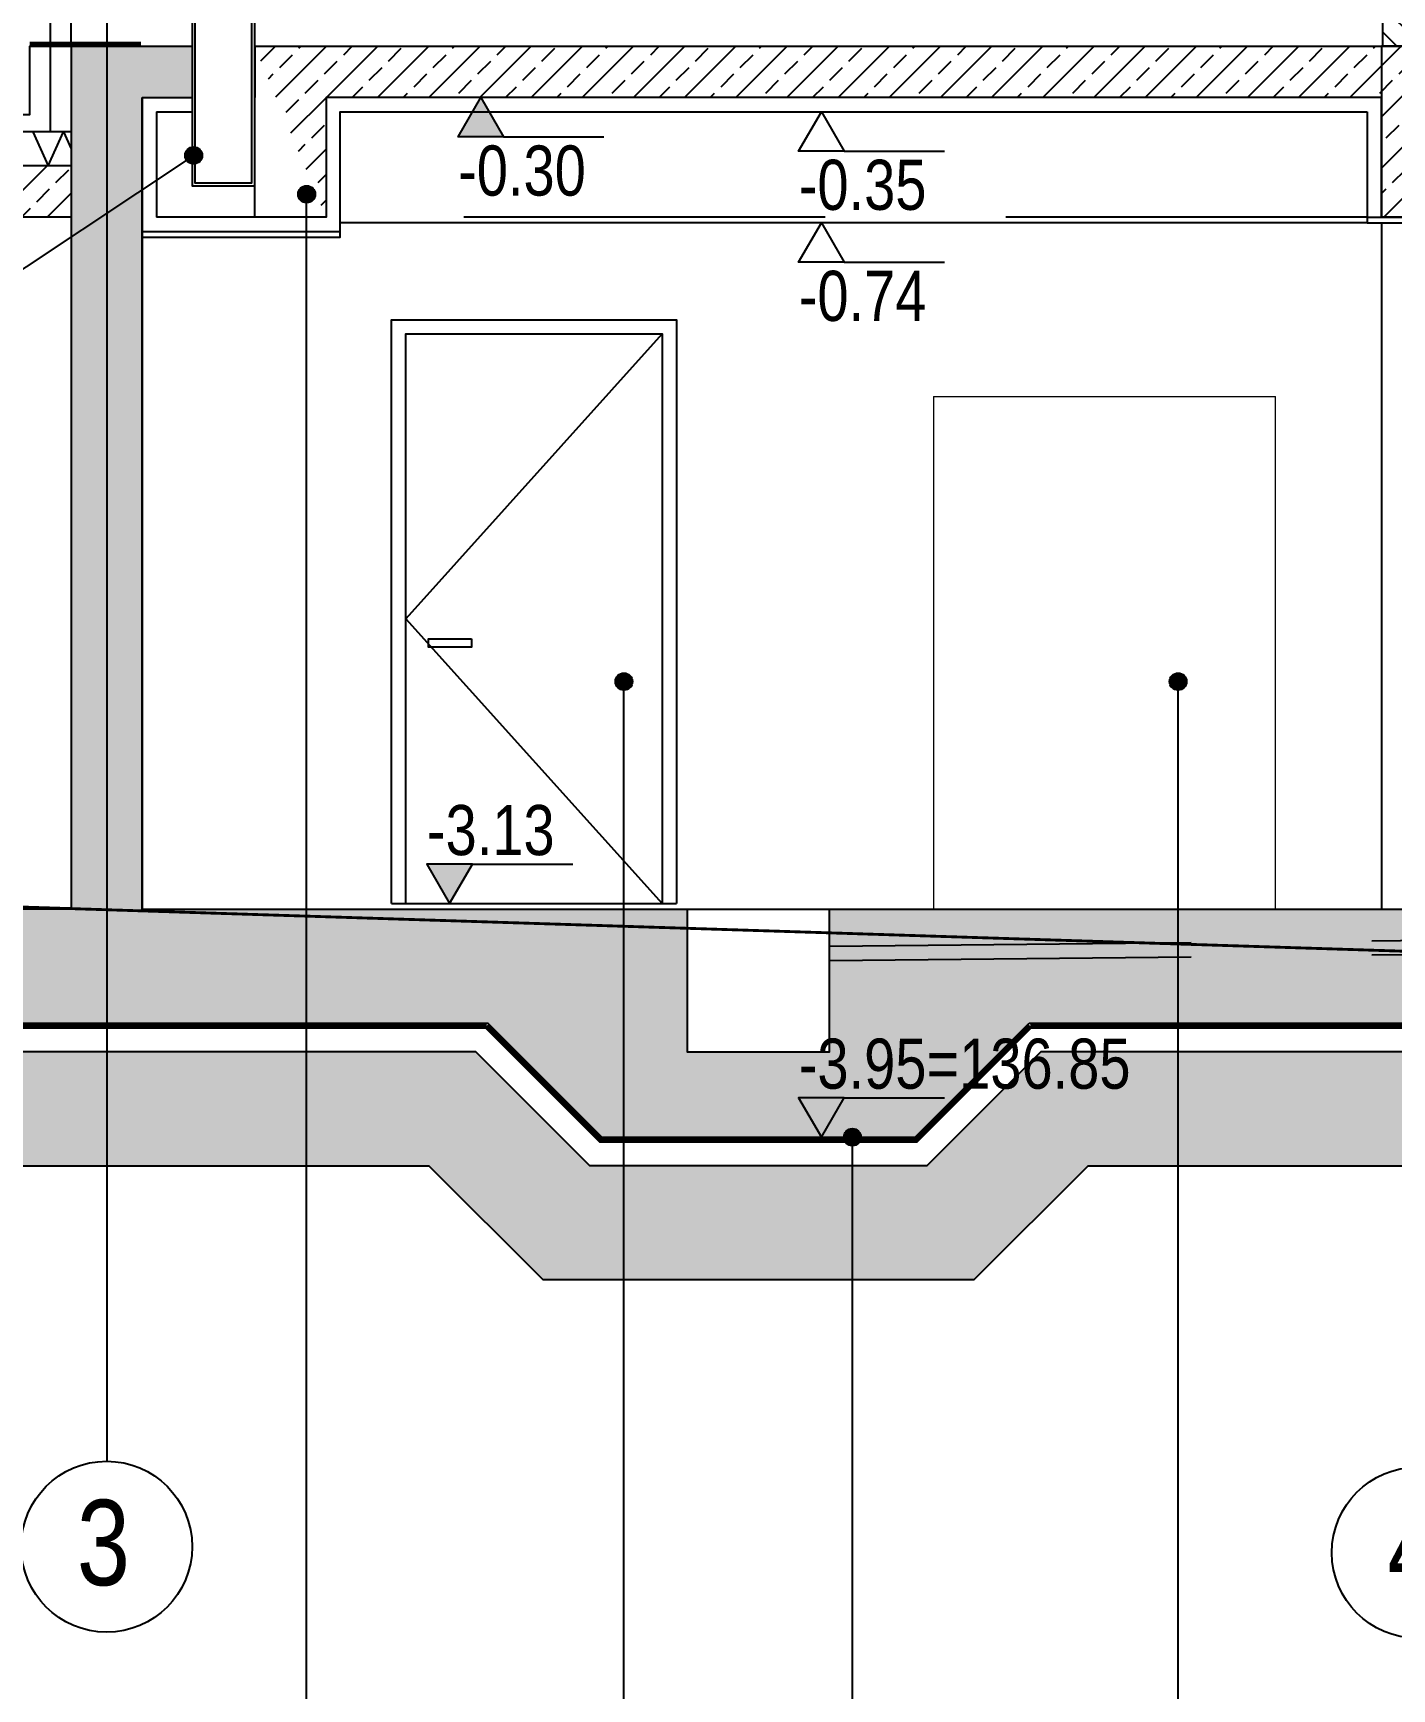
# Model space of a CAD drawing. Header units: millimetres. Extents: x -135140 to 267856, y -70704 to 149933.
# Drawn here: x -38635 to -33865, y 86351 to 92163 of the extents above; entities that cross this region are included whole.
import ezdxf

# ---------------------------------------------------------------- set-up
doc = ezdxf.new("R2010")
doc.units = ezdxf.units.MM
doc.header["$LTSCALE"] = 99.9
for name, pattern in [('0707_PB_080619_gn_xref$0$ACAD_ISO03W100', [30, 12, -18]), ('ACAD_ISO03W100', [30, 12, -18]), ('ACAD_ISO10W100', [18, 12, -3, 0, -3]), ('DASHED', [0.75, 0.5, -0.25]), ('HIDDEN', [9.525, 6.35, -3.175])]:
    doc.linetypes.add(name, pattern=pattern)
for name, color, linetype in [('+48_HACZE', 253, 'Continuous'), ('+48_IZOLACJE', 250, 'Continuous'), ('+48_KOTY', 250, 'Continuous'), ('+48_OPISY', 251, 'Continuous'), ('+48_OPISY T', 251, 'Continuous'), ('+48_OSIE', 8, 'Continuous'), ('+48_PRZEKRÓJ', 250, 'Continuous'), ('+48_SCIANY', 250, 'Continuous'), ('+48_STOLARKA_DRZWI', 250, 'Continuous'), ('+48_WEŁNA', 252, 'Continuous'), ('+48_WIDOK', 250, 'Continuous'), ('+48_ŻELBET', 250, 'Continuous'), ('1_CIENKA', 252, 'Continuous'), ('SCHODY_', 250, 'Continuous')]:
    doc.layers.add(name, color=color, linetype=linetype)
doc.layers.add('Basen Linia 03', color=250, linetype='Continuous', lineweight=30)
doc.styles.add('WRP_ARIAL', font='ARIAL.TTF', dxfattribs={"width": 0.8})
doc.linetypes.add('BATTING', pattern='A,0.00254,-2.54,[134,ltypeshp.shx,S=2.54,R=0,X=-2.54,Y=0],-5.08,[134,ltypeshp.shx,S=2.54,R=180,X=2.54,Y=0],-2.54', length=10.16254)
pattern_1 = [(45, (-740631.18, -76045.33), (-89.802561, 89.802561), []), (45, (-740541.38, -76045.33), (-89.802561, 89.802561), [63.5, -31.75])]

# ---------------------------------------------------------------- blocks, each defined once
blk = doc.blocks.new('OZN_OSI')
at = {"layer": '+48_OSIE', "linetype": 'Continuous', "ltscale": 5}
blk.add_circle((0, -30), 30, dxfattribs=at)
at = {"layer": '+48_OSIE', "linetype": 'Continuous', "ltscale": 5, "style": 'WRP_ARIAL', "width": 0.8}
blk.add_attdef('NR', (-23.26, -43.54), '', height=30, dxfattribs=at)
blk = doc.blocks.new('koty')
at = {"layer": '+48_KOTY', "color": 3, "ltscale": 5}
blk.add_line((70403.15, 11224.99), (70423.15, 11224.99), dxfattribs=at)
blk.add_lwpolyline([(70398.6, 11217.11), (70403.15, 11224.99), (70394.05, 11224.99)], close=True, dxfattribs=at)
at = {"layer": '+48_KOTY', "color": 3, "style": 'WRP_ARIAL', "width": 0.8}
blk.add_attdef('POZIOM', (70403.19, 11226.78), '', height=10, dxfattribs=at)

msp = doc.modelspace()

# ---------------------------------------------------------------- hatches: boundary and pattern name
at = {"layer": '+48_HACZE'}
h = msp.add_hatch(dxfattribs=at)
h.set_pattern_fill('ANSI31', color=256, scale=20, angle=90, style=0)
h.set_pattern_definition([(135, (-740631.18, -76045.325), (-44.9012806, -44.9012806), [])])
h.paths.add_polyline_path([(-33896.3, 95787.4), (-33776.3, 95787.4), (-33776.3, 92117.4), (-33896.3, 92117.4)])
at = {"layer": '+48_HACZE', "linetype": 'Continuous'}
h = msp.add_hatch(dxfattribs=at)
h.set_pattern_fill('ANSI33', color=256, scale=20, style=0)
h.set_pattern_definition(pattern_1)
h.paths.add_polyline_path([(-27701.3, 88687.4), (-27701.3, 89087.4), (-27851.3, 89087.4), (-27851.3, 91867.4), (-28101.3, 91867.4), (-28101.3, 89087.4), (-28501.3, 89087.4), (-28501.3, 90087.4), (-28751.3, 90087.4), (-28751.3, 89087.4), (-32551.3, 89087.4), (-32551.3, 90087.4), (-32801.3, 90087.4), (-32801.3, 89087.4), (-35838.8, 89087.4), (-35838.8, 88587.4), (-36338.8, 88587.4), (-36338.8, 89087.4), (-38251.3, 89087.4), (-38251.3, 91937.4), (-38076.3, 91937.4), (-38076.3, 92117.4), (-38501.3, 92117.4), (-38501.3, 89087.4), (-43451.3, 89087.4), (-43451.3, 92117.4), (-43701.3, 92117.4), (-43701.3, 89087.4), (-52051.3, 89087.4), (-52051.3, 92117.4), (-52301.3, 92117.4), (-52301.3, 89087.4), (-52451.3, 89087.4), (-52451.3, 88687.4), (-37038.8, 88687.4), (-36638.8, 88287.4), (-35538.8, 88287.4), (-35138.8, 88687.4)])
h = msp.add_hatch(dxfattribs=at)
h.set_pattern_fill('ANSI33', color=256, scale=20, style=0)
h.set_pattern_definition(pattern_1)
edge = h.paths.add_edge_path()
edge.add_line((-37606.3, 91517.4), (-37856.3, 91517.4))
edge.add_line((-37856.3, 91517.4), (-37856.3, 92117.4))
edge.add_line((-37856.3, 92117.4), (-32951.3, 92117.4))
edge.add_line((-32951.3, 92117.4), (-32951.3, 91937.4))
edge.add_line((-32951.3, 91937.4), (-33651.3, 91937.4))
edge.add_line((-33651.3, 91937.4), (-33651.3, 91517.4))
edge.add_line((-33651.3, 91517.4), (-33901.3, 91517.4))
edge.add_line((-33901.3, 91517.4), (-33901.3, 91937.4))
edge.add_line((-33901.3, 91937.4), (-37606.3, 91937.4))
edge.add_line((-37606.3, 91937.4), (-37606.3, 91517.4))
edge.add_line((-37606.3, 91517.4), (-37856.3, 91517.4))
edge.add_line((-37856.3, 91517.4), (-37856.3, 92117.4))
h = msp.add_hatch(dxfattribs=at)
h.set_pattern_fill('ANSI33', color=256, scale=20, style=0)
h.set_pattern_definition([(45, (-651030.33, -76045.33), (-89.80256, 89.80256), []), (45, (-650940.53, -76045.33), (-89.80256, 89.80256), [63.5, -31.75])])
h.paths.add_polyline_path([(-38501.3, 91697.4), (-43451.3, 91697.4), (-43451.3, 91517.4), (-38501.3, 91517.4)])
at = {"layer": '+48_HACZE', "ltscale": 0.15}
h = msp.add_hatch(dxfattribs=at)
h.set_pattern_fill('AR-SAND', color=256, scale=5, style=0)
h.set_pattern_definition([(37.5, (-740631.18, -76045.33), (-8.000156, 244.70662), [0, -193.04, 0, -215.9, 0, -206.375]), (7.5, (-740631.18, -76045.33), (224.76164, 358.41255), [0, -104.14, 0, -173.99, 0, -66.675]), (327.5, (-740787.39, -76045.33), (395.496185, 0.71859), [0, -63.5, 0, -228.6, 0, -298.45]), (317.5, (-740787.4, -76045.33), (381.77823, 111.46466), [0, -31.75, 0, -149.86, 0, -171.45])])
h.paths.add_polyline_path([(-57286.3, 89265.9), (-57393.5, 89665.9), (-53686.3, 89665.9), (-53776.3, 89755.9), (-53776.3, 90817.4), (-52401.3, 90817.4), (-52401.3, 89717.4), (-52311.3, 89717.4), (-52311.3, 89191.5), (-52405.5, 89097.4), (-52461.3, 89097.4), (-52461.3, 88677.4), (-52551.3, 88587.4), (-37080.3, 88587.4), (-36680.3, 88187.4), (-35497.4, 88187.4), (-35097.4, 88587.4), (-27601.3, 88587.4), (-27691.3, 88677.4), (-27691.3, 88687.4), (-27295.5, 88687.4), (-27429.5, 88187.4), (-34931.7, 88187.4), (-35331.7, 87787.4), (-36844.4, 87787.4), (-37245.9, 88187.4), (-52551.3, 88187.4), (-52840.3, 89265.9)])
at = {"layer": '+48_KOTY'}
msp.add_hatch(color=256, dxfattribs=at).paths.add_polyline_path([(-36982.9, 91798.7), (-37143.1, 91798.7), (-37063, 91937.4)])
at = {"layer": '+48_KOTY', "ltscale": 2}
h = msp.add_hatch(color=256, dxfattribs=at)
h.paths.add_polyline_path([(-37131.8, 89178), (-37092.5, 89246.1), (-37252.6, 89246.1), (-37213.3, 89178)])
h.paths.add_polyline_path([(-37141.9, 89160.4), (-37131.8, 89178), (-37213.3, 89178), (-37203.2, 89160.4)])
h.paths.add_polyline_path([(-37172.5, 89107.4), (-37141.9, 89160.4), (-37203.2, 89160.4)])
h = msp.add_hatch(color=256, dxfattribs=at)
h.paths.add_polyline_path([(-35826.6, 88358), (-35787.3, 88426.1), (-35947.4, 88426.1), (-35908.1, 88358)])
h.paths.add_polyline_path([(-35836.7, 88340.4), (-35826.6, 88358), (-35908.1, 88358), (-35897.9, 88340.4)])
h.paths.add_polyline_path([(-35867.3, 88287.4), (-35836.7, 88340.4), (-35897.9, 88340.4)])
at = {"layer": '+48_OPISY T'}
h = msp.add_hatch(color=256, dxfattribs=at)
edge = h.paths.add_edge_path()
edge.add_arc((-38071, 91733.9), 30, 0, 360)
h = msp.add_hatch(color=256, dxfattribs=at)
edge = h.paths.add_edge_path()
edge.add_arc((-37674.4, 91597.6), 30, 0, 360)
h = msp.add_hatch(color=256, dxfattribs=at)
edge = h.paths.add_edge_path()
edge.add_arc((-36560.6, 89886.9), 30, 0, 360)
h = msp.add_hatch(color=256, dxfattribs=at)
edge = h.paths.add_edge_path()
edge.add_arc((-34615.6, 89886.9), 30, 0, 360)
h = msp.add_hatch(color=256, dxfattribs=at)
edge = h.paths.add_edge_path()
edge.add_arc((-35758.8, 88287.4), 30, 0, 360)

# ---------------------------------------------------------------- linework, layer by layer
at = {"layer": '+48_HACZE', "ltscale": 0.15}
for points in [[(-43701.3, 92117.4), (-43306.3, 92117.4), (-43306.3, 91877.4), (-38646.3, 91877.4), (-38646.3, 92117.4), (-38256.3, 92117.4)], [(-52551.3, 88187.4), (-37245.9, 88187.4), (-36845.9, 87787.4), (-35331.7, 87787.4), (-34931.7, 88187.4), (-27429.5, 88187.4), (-27283.7, 88731.3)]]:
    msp.add_lwpolyline(points, dxfattribs=at)
at = {"layer": '+48_IZOLACJE', "linetype": '0707_PB_080619_gn_xref$0$ACAD_ISO03W100', "ltscale": 0.3, "const_width": 16}
msp.add_lwpolyline([(-38646.3, 92125.4), (-38256.3, 92125.4)], dxfattribs=at)
at = {"layer": '+48_IZOLACJE', "linetype": 'ACAD_ISO03W100', "ltscale": 0.5, "const_width": 20}
for points in [[(-35134.7, 88677.4), (-27691.3, 88677.4), (-27691.3, 89097.4), (-27747.2, 89097.4), (-27841.3, 89191.5), (-27841.3, 92149.4)], [(-57196.3, 92084.4), (-57196.3, 89755.9), (-53776.3, 89755.9), (-53776.3, 90907.3), (-52311.3, 90907.3), (-52311.3, 89191.5), (-52405.5, 89097.4), (-52461.3, 89097.4), (-52461.5, 88677.4), (-37043, 88677.4)], [(-37043, 88677.4), (-36643, 88277.4), (-35534.7, 88277.4), (-35134.7, 88677.4)]]:
    msp.add_lwpolyline(points, dxfattribs=at)
at = {"layer": '+48_KOTY'}
msp.add_lwpolyline([(-36982.9, 91798.7), (-37143.1, 91798.7), (-37063, 91937.4), (-36982.9, 91798.7)], dxfattribs=at)
at = {"layer": '+48_OPISY'}
for p, q in [((-36560.6, 83388.4), (-36560.6, 89886.9)), ((-34615.6, 83388.4), (-34615.6, 89886.9)), ((-35758.8, 83388.4), (-35758.8, 88287.4))]:
    msp.add_line(p, q, dxfattribs=at)
for points in [[(-38073, 91732.6), (-39445, 90821.4), (-39445, 83391.1)], [(-37674.4, 83388.4), (-37674.4, 91597.6)]]:
    msp.add_lwpolyline(points, dxfattribs=at)
at = {"layer": '+48_OPISY T'}
for centre in [(-38071, 91733.9), (-37674.4, 91597.6), (-36560.6, 89886.9), (-34615.6, 89886.9), (-35758.8, 88287.4)]:
    msp.add_circle(centre, 30, dxfattribs=at)
at = {"layer": '+48_OSIE', "linetype": 'ACAD_ISO10W100', "ltscale": 5}
msp.add_line((-38376.3, 101525.2), (-38376.3, 87149.8), dxfattribs=at)
at = {"layer": '+48_PRZEKRÓJ'}
for p, q in [((-33896.3, 92117.4), (-33896.3, 95787.4)), ((-38501.3, 92117.4), (-38076.3, 92117.4)), ((-38076.3, 92117.4), (-38076.3, 91937.4)), ((-37856.3, 92117.4), (-37856.3, 91937.4)), ((-38251.3, 91937.4), (-38076.3, 91937.4))]:
    msp.add_line(p, q, dxfattribs=at)
at = {"layer": '+48_PRZEKRÓJ', "ltscale": 2}
for p, q in [((-38501.3, 92117.4), (-38501.3, 89087.4)), ((-38251.3, 89087.4), (-38251.3, 91937.4)), ((-38251.3, 91937.4), (-38251.3, 89087.4)), ((-38251.3, 91917.4), (-38251.3, 91917.4))]:
    msp.add_line(p, q, dxfattribs=at)
at = {"layer": '+48_PRZEKRÓJ'}
for points in [[(-38251.3, 89087.4), (-36338.8, 89087.4)], [(-36338.8, 89087.4), (-36338.8, 88587.4), (-35838.8, 88587.4), (-35838.8, 89087.4)], [(-35838.8, 89087.4), (-32801.3, 89087.4)], [(-52451.3, 88687.4), (-37038.8, 88687.4)], [(-37038.8, 88687.4), (-37038.8, 88687.4), (-36638.8, 88287.4), (-35538.8, 88287.4), (-35538.8, 88287.4), (-35138.8, 88687.4), (-35138.8, 88687.4)], [(-35138.8, 88687.4), (-27701.3, 88687.4)]]:
    msp.add_lwpolyline(points, dxfattribs=at)
at = {"layer": '+48_SCIANY', "ltscale": 0.1}
for p, q in [((-38501.3, 91697.4), (-42686.3, 91697.4)), ((-38501.3, 91517.4), (-43451.3, 91517.4))]:
    msp.add_line(p, q, dxfattribs=at)
at = {"layer": '+48_SCIANY', "ltscale": 0.3}
msp.add_line((-38501.3, 89087.4), (-43451.3, 89087.4), dxfattribs=at)
at = {"layer": '+48_SCIANY', "ltscale": 0.15}
msp.add_lwpolyline([(-38501.3, 92117.4), (-38501.3, 92237.4)], dxfattribs=at)
at = {"layer": '+48_SCIANY', "ltscale": 0.3}
msp.add_lwpolyline([(-37606.3, 91517.4), (-37856.3, 91517.4), (-37856.3, 92117.4), (-32951.3, 92117.4), (-32951.3, 91937.4), (-33651.3, 91937.4), (-33651.3, 91517.4), (-33901.3, 91517.4), (-33901.3, 91937.4), (-37606.3, 91937.4), (-37606.3, 91517.4), (-37856.3, 91517.4), (-37856.3, 92117.4)], dxfattribs=at)
at = {"layer": '+48_STOLARKA_DRZWI'}
msp.add_line((-37376.3, 89107.4), (-36376.3, 89107.4), dxfattribs=at)
for points in [[(-37376.3, 89107.4), (-37376.3, 91157.4), (-36376.3, 91157.4), (-36376.3, 89107.4)], [(-37326.3, 89107.4), (-37326.3, 91107.4), (-36426.3, 91107.4), (-36426.3, 89107.4)]]:
    msp.add_lwpolyline(points, dxfattribs=at)
at = {"layer": '+48_STOLARKA_DRZWI', "linetype": 'HIDDEN', "ltscale": 3}
msp.add_lwpolyline([(-36426.3, 91107.4), (-37326.3, 90107.4), (-36426.3, 89107.4)], dxfattribs=at)
at = {"layer": '+48_STOLARKA_DRZWI'}
msp.add_lwpolyline([(-37096.3, 90037.4), (-37096.3, 90007.4), (-37246.3, 90007.4), (-37246.3, 90037.4)], close=True, dxfattribs=at)
at = {"layer": '+48_WEŁNA', "linetype": 'BATTING', "ltscale": 0.7}
msp.add_line((-38573.8, 91817.4), (-38573.8, 92237.4), dxfattribs=at)
at = {"layer": '+48_WEŁNA'}
for p, q in [((-33951.3, 91887.4), (-33951.3, 91497.4)), ((-33951.3, 91517.4), (-33901.3, 91517.4)), ((-38251.3, 91467.4), (-37556.3, 91467.4))]:
    msp.add_line(p, q, dxfattribs=at)
for points in [[(-38251.3, 91447.4), (-37556.3, 91447.4), (-37556.3, 91887.4), (-33951.3, 91887.4)], [(-33951.3, 91497.4), (-33601.3, 91497.4)]]:
    msp.add_lwpolyline(points, dxfattribs=at)
at = {"layer": '+48_WIDOK'}
for p, q in [((-38201.3, 91887.4), (-38076.3, 91887.4)), ((-38201.3, 91887.4), (-38201.3, 91517.4)), ((-38501.3, 91817.4), (-43451.3, 91817.4)), ((-37856.3, 91517.4), (-38201.3, 91517.4)), ((-33951.3, 91497.4), (-37556.3, 91497.4))]:
    msp.add_line(p, q, dxfattribs=at)
at = {"layer": '+48_WIDOK', "linetype": 'HIDDEN', "ltscale": 2}
msp.add_line((-33951.3, 91517.4), (-37556.3, 91517.4), dxfattribs=at)
at = {"layer": '+48_WIDOK', "linetype": 'Continuous'}
msp.add_line((-33901.3, 91497.4), (-33901.3, 89087.4), dxfattribs=at)
at = {"layer": '+48_WIDOK'}
for points in [[(-38076.3, 92237.4), (-38076.3, 91627.4), (-37856.3, 91627.4), (-37856.3, 92237.4)], [(-36338.8, 89087.4), (-35838.8, 89087.4)], [(-27601.3, 88587.4), (-35097.4, 88587.4), (-35497.4, 88187.4), (-36680.3, 88187.4), (-37080.3, 88587.4), (-52551.3, 88587.4)]]:
    msp.add_lwpolyline(points, dxfattribs=at)
at = {"layer": '+48_WIDOK', "linetype": 'DASHED', "ltscale": 15, "const_width": 10}
msp.add_lwpolyline([(-24521.4, 88643), (-55632.2, 89637.4), (-58929.9, 89637.4)], dxfattribs=at)
at = {"layer": '+48_WIDOK', "linetype": 'HIDDEN', "ltscale": 2}
for points in [[(-35838.8, 88958), (-28401.1, 89032.4, 0.411244), (-28376.3, 89057.4), (-28376.3, 89087.4)], [(-35838.8, 88908), (-28400.6, 88982.4, 0.411273), (-28326.3, 89057.4), (-28326.3, 89087.4)]]:
    msp.add_lwpolyline(points, format="xyb", dxfattribs=at)
at = {"layer": '+48_ŻELBET', "linetype": 'Continuous'}
msp.add_line((-37856.3, 92117.4), (-33651.3, 92117.4), dxfattribs=at)
msp.add_lwpolyline([(-33901.3, 91517.4), (-33651.3, 91517.4), (-33651.3, 92117.4), (-33901.3, 92117.4)], close=True, dxfattribs=at)
at = {"layer": '1_CIENKA', "lineweight": -3}
for points in [[(-38066.3, 92237.4), (-38066.3, 91637.4), (-37866.3, 91637.4), (-37866.3, 92237.4)], [(-38635.7, 91817.4), (-38582, 91697.4), (-38528.2, 91817.4), (-38501.3, 91757.4)]]:
    msp.add_lwpolyline(points, dxfattribs=at)
at = {"layer": 'Basen Linia 03', "lineweight": 5, "ltscale": 0.5}
msp.add_line((-35473.9, 90887.4), (-34273.9, 90887.4), dxfattribs=at)
msp.add_lwpolyline([(-35473.9, 90887.4), (-35473.9, 89087.4), (-34273.9, 89087.4), (-34273.9, 90887.4)], dxfattribs=at)

# ---------------------------------------------------------------- block references
at = {"layer": '+48_KOTY'}
ref = msp.add_blockref('koty', (-1276034.5, 289351.6), dxfattribs=dict(at, xscale=-17.59937698941212, yscale=17.59937698948488, zscale=17.59937698949881, rotation=180))
ref.add_attrib('POZIOM', '-0.30', (-37142.7, 91592.9), dxfattribs={"color": 3, "height": 175.99, "style": 'WRP_ARIAL', "width": 0.8})
ref = msp.add_blockref('koty', (-1274838.8, 289301.6), dxfattribs=dict(at, xscale=-17.59937698941212, yscale=17.59937698948488, zscale=17.59937698949881, rotation=180))
ref.add_attrib('POZIOM', '-0.35', (-35947, 91542.9), dxfattribs={"color": 3, "height": 175.99, "style": 'WRP_ARIAL', "width": 0.8})
ref = msp.add_blockref('koty', (-1274838.8, 288911.6), dxfattribs=dict(at, xscale=-17.59937698941212, yscale=17.59937698948488, zscale=17.59937698949881, rotation=180))
ref.add_attrib('POZIOM', '-0.74', (-35947, 91152.9), dxfattribs={"color": 3, "height": 175.99, "style": 'WRP_ARIAL', "width": 0.8})
ref = msp.add_blockref('koty', (-1276144, -108306.8), dxfattribs=dict(at, xscale=17.59937698941212, yscale=17.59937698948488, zscale=17.59937698949881))
ref.add_attrib('POZIOM', '-3.13', (-37252.2, 89277.5), dxfattribs={"color": 3, "height": 175.99, "style": 'WRP_ARIAL', "width": 0.8})
ref = msp.add_blockref('koty', (-1274838.8, -109126.8), dxfattribs=dict(at, xscale=17.59937698941212, yscale=17.59937698948488, zscale=17.59937698949881))
ref.add_attrib('POZIOM', '-3.95=136.85', (-35947, 88457.5), dxfattribs={"color": 3, "height": 175.994, "style": 'WRP_ARIAL', "width": 0.8})
at = {"layer": 'SCHODY_'}
ref = msp.add_blockref('OZN_OSI', (-38376.3, 87149.8), dxfattribs=dict(at, xscale=10, yscale=10, zscale=10))
ref.add_attrib('NR', '3', (-38481, 86714.4), dxfattribs={"layer": '+48_OSIE', "linetype": 'Continuous', "ltscale": 5, "height": 300, "style": 'WRP_ARIAL', "width": 0.8})
ref = msp.add_blockref('OZN_OSI', (-33775.7, 87128.8), dxfattribs=dict(at, xscale=10, yscale=10, zscale=10))
ref.add_attrib('NR', '4', (-33880.4, 86693.4), dxfattribs={"layer": '+48_OSIE', "linetype": 'Continuous', "ltscale": 5, "height": 300, "style": 'WRP_ARIAL', "width": 0.8})

doc.saveas('drawing.dxf')
